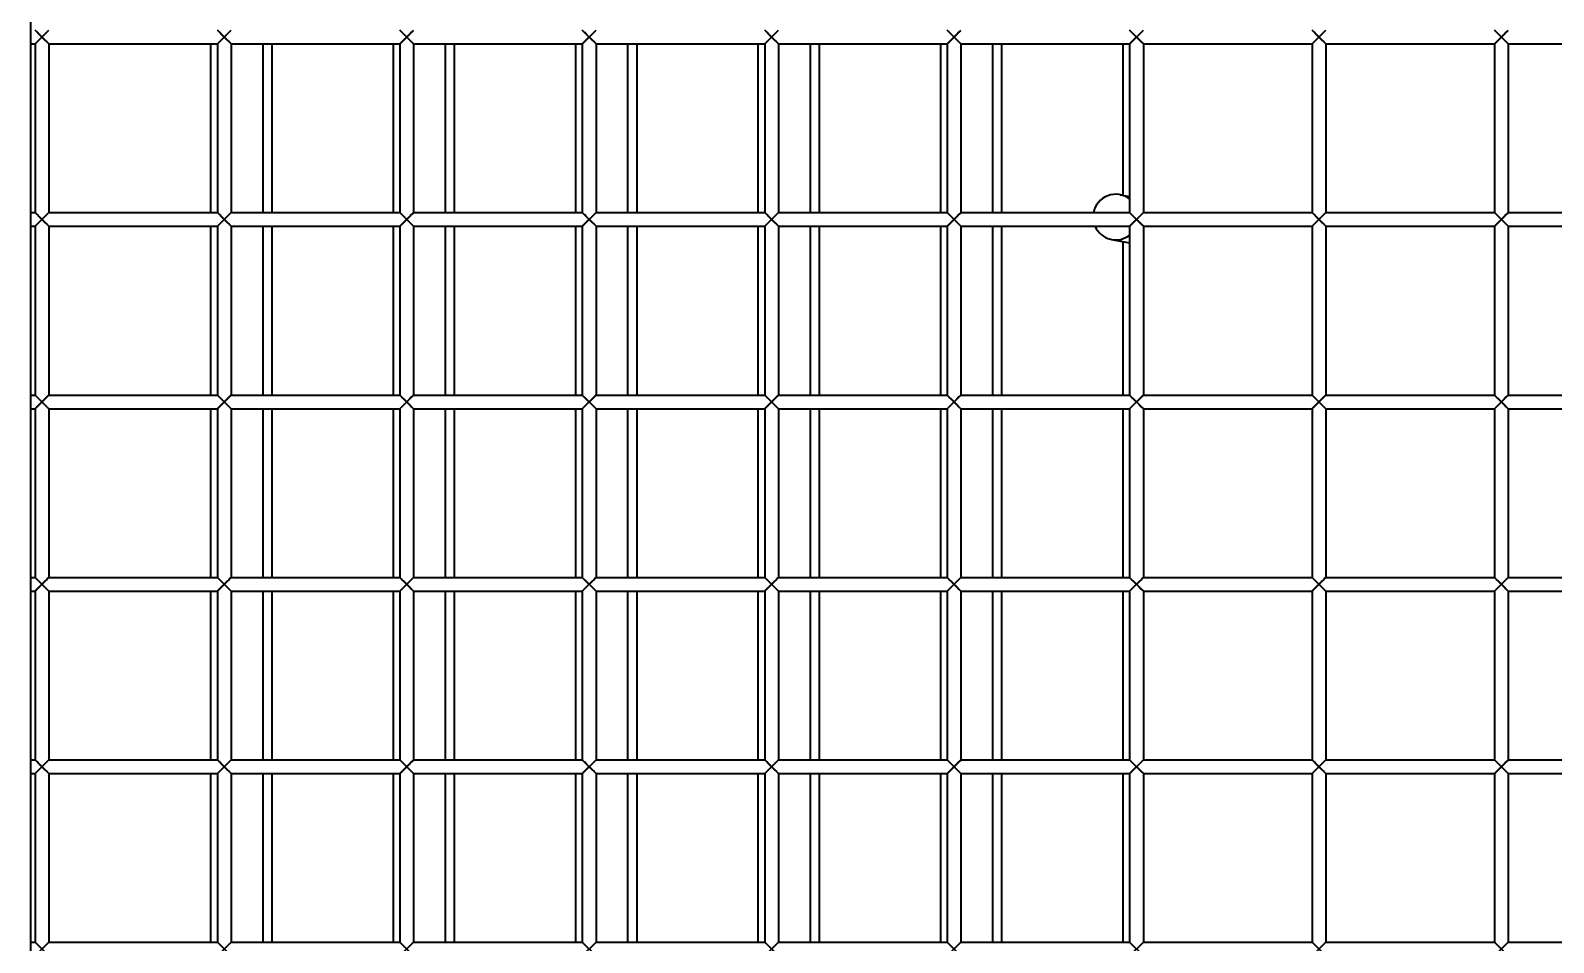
# Model space of a CAD drawing. Header units: millimetres. Extents: x 32496 to 166256, y 3504 to 23939.
# Drawn here: x 144020.2 to 144354.1, y 14027.8 to 14227.8 of the extents above; entities that cross this region are included whole.
import ezdxf

# ---------------------------------------------------------------- set-up
doc = ezdxf.new("R2010")
doc.units = ezdxf.units.MM
doc.layers.get('0').update_dxf_attribs({"lineweight": 35})

# ---------------------------------------------------------------- blocks, each defined once
blk = doc.blocks.new('8-1250')
at = {"linetype": 'Continuous'}
for p, q in [((-4576.13, -32408.79), (-4576.13, -33034.31)), ((-4575.13, -32681.79), (-4572.13, -32678.79)), ((-4572.13, -32681.79), (-4575.13, -32678.79)), ((-4535.13, -32681.79), (-4532.13, -32678.79)), ((-4532.13, -32681.79), (-4535.13, -32678.79)), ((-4495.13, -32681.79), (-4492.13, -32678.79)), ((-4492.13, -32681.79), (-4495.13, -32678.79)), ((-4455.13, -32681.79), (-4452.13, -32678.79)), ((-4452.13, -32681.79), (-4455.13, -32678.79)), ((-4415.13, -32681.79), (-4412.13, -32678.79)), ((-4412.13, -32681.79), (-4415.13, -32678.79)), ((-4375.13, -32681.79), (-4372.13, -32678.79)), ((-4372.13, -32681.79), (-4375.13, -32678.79)), ((-4335.13, -32681.79), (-4332.13, -32678.79)), ((-4332.13, -32681.79), (-4335.13, -32678.79)), ((-4295.13, -32681.79), (-4292.13, -32678.79)), ((-4292.13, -32681.79), (-4295.13, -32678.79)), ((-4255.13, -32681.79), (-4252.13, -32678.79)), ((-4252.13, -32681.79), (-4255.13, -32678.79)), ((-4576.13, -32681.79), (-4575.13, -32681.79)), ((-4575.13, -32681.79), (-4575.13, -32718.79)), ((-4575.01, -32681.67), (-4574.22, -32680.88)), ((-4574.22, -32680.88), (-4573.63, -32680.29)), ((-4572.13, -32681.79), (-4572.13, -32718.79)), ((-4572.13, -32681.79), (-4535.13, -32681.79)), ((-4536.63, -32681.79), (-4536.63, -32718.79)), ((-4535.13, -32681.79), (-4535.13, -32718.79)), ((-4535.01, -32681.67), (-4534.22, -32680.88)), ((-4534.22, -32680.88), (-4533.63, -32680.29)), ((-4532.13, -32681.79), (-4532.13, -32718.79)), ((-4532.13, -32681.79), (-4495.13, -32681.79)), ((-4525.13, -32718.79), (-4525.13, -32681.79)), ((-4523.13, -32718.79), (-4523.13, -32681.79)), ((-4496.63, -32681.79), (-4496.63, -32718.79)), ((-4495.13, -32681.79), (-4495.13, -32718.79)), ((-4495.01, -32681.67), (-4494.22, -32680.88)), ((-4494.22, -32680.88), (-4493.63, -32680.29)), ((-4492.13, -32681.79), (-4492.13, -32718.79)), ((-4492.13, -32681.79), (-4455.13, -32681.79)), ((-4485.13, -32718.79), (-4485.13, -32681.79)), ((-4483.13, -32718.79), (-4483.13, -32681.79)), ((-4456.63, -32681.79), (-4456.63, -32718.79)), ((-4455.13, -32681.79), (-4455.13, -32718.79)), ((-4455.01, -32681.67), (-4454.22, -32680.88)), ((-4454.22, -32680.88), (-4453.63, -32680.29)), ((-4452.13, -32681.79), (-4452.13, -32718.79)), ((-4452.13, -32681.79), (-4415.13, -32681.79)), ((-4445.13, -32718.79), (-4445.13, -32681.79)), ((-4443.13, -32718.79), (-4443.13, -32681.79)), ((-4416.63, -32681.79), (-4416.63, -32718.79)), ((-4415.13, -32681.79), (-4415.13, -32718.79)), ((-4415.01, -32681.67), (-4414.22, -32680.88)), ((-4414.22, -32680.88), (-4413.63, -32680.29)), ((-4412.13, -32681.79), (-4412.13, -32718.79)), ((-4412.13, -32681.79), (-4375.13, -32681.79)), ((-4405.13, -32718.79), (-4405.13, -32681.79)), ((-4403.13, -32718.79), (-4403.13, -32681.79)), ((-4376.63, -32681.79), (-4376.63, -32718.79)), ((-4375.13, -32681.79), (-4375.13, -32718.79)), ((-4375.01, -32681.67), (-4374.22, -32680.88)), ((-4374.22, -32680.88), (-4373.63, -32680.29)), ((-4372.13, -32681.79), (-4372.13, -32718.79)), ((-4372.13, -32681.79), (-4335.13, -32681.79)), ((-4365.13, -32718.79), (-4365.13, -32681.79)), ((-4363.13, -32718.79), (-4363.13, -32681.79)), ((-4336.63, -32681.79), (-4336.63, -32714.86)), ((-4335.13, -32681.79), (-4335.13, -32718.79)), ((-4335.01, -32681.67), (-4334.22, -32680.88)), ((-4334.22, -32680.88), (-4333.63, -32680.29)), ((-4332.13, -32681.79), (-4332.13, -32718.79)), ((-4332.13, -32681.79), (-4295.13, -32681.79)), ((-4295.13, -32681.79), (-4295.13, -32718.79)), ((-4295.01, -32681.67), (-4294.22, -32680.88)), ((-4294.22, -32680.88), (-4293.63, -32680.29)), ((-4292.13, -32681.79), (-4292.13, -32718.79)), ((-4292.13, -32681.79), (-4255.13, -32681.79)), ((-4255.13, -32681.79), (-4255.13, -32718.79)), ((-4255.01, -32681.67), (-4254.22, -32680.88)), ((-4254.22, -32680.88), (-4253.63, -32680.29)), ((-4252.13, -32681.79), (-4252.13, -32718.79)), ((-4252.13, -32681.79), (-4215.13, -32681.79)), ((-4337.21, -32714.86), (-4335.13, -32715.27)), ((-4576.13, -32718.79), (-4575.13, -32718.79)), ((-4575.13, -32721.79), (-4572.13, -32718.79)), ((-4572.13, -32721.79), (-4575.13, -32718.79)), ((-4572.13, -32718.79), (-4535.13, -32718.79)), ((-4535.13, -32721.79), (-4532.13, -32718.79)), ((-4532.13, -32721.79), (-4535.13, -32718.79)), ((-4532.13, -32718.79), (-4495.13, -32718.79)), ((-4495.13, -32721.79), (-4492.13, -32718.79)), ((-4492.13, -32721.79), (-4495.13, -32718.79)), ((-4492.13, -32718.79), (-4455.13, -32718.79)), ((-4455.13, -32721.79), (-4452.13, -32718.79)), ((-4452.13, -32721.79), (-4455.13, -32718.79)), ((-4452.13, -32718.79), (-4415.13, -32718.79)), ((-4415.13, -32721.79), (-4412.13, -32718.79)), ((-4412.13, -32721.79), (-4415.13, -32718.79)), ((-4412.13, -32718.79), (-4375.13, -32718.79)), ((-4375.13, -32721.79), (-4372.13, -32718.79)), ((-4372.13, -32721.79), (-4375.13, -32718.79)), ((-4372.13, -32718.79), (-4335.13, -32718.79)), ((-4335.13, -32721.79), (-4332.13, -32718.79)), ((-4332.13, -32721.79), (-4335.13, -32718.79)), ((-4332.13, -32718.79), (-4295.13, -32718.79)), ((-4295.13, -32721.79), (-4292.13, -32718.79)), ((-4292.13, -32721.79), (-4295.13, -32718.79)), ((-4292.13, -32718.79), (-4255.13, -32718.79)), ((-4255.13, -32721.79), (-4252.13, -32718.79)), ((-4252.13, -32721.79), (-4255.13, -32718.79)), ((-4252.13, -32718.79), (-4215.13, -32718.79)), ((-4576.13, -32721.79), (-4575.13, -32721.79)), ((-4575.13, -32721.79), (-4575.13, -32758.79)), ((-4575.01, -32721.67), (-4574.22, -32720.88)), ((-4574.22, -32720.88), (-4573.63, -32720.29)), ((-4572.13, -32721.79), (-4572.13, -32758.79)), ((-4572.13, -32721.79), (-4535.13, -32721.79)), ((-4536.63, -32721.79), (-4536.63, -32758.79)), ((-4535.13, -32721.79), (-4535.13, -32758.79)), ((-4535.01, -32721.67), (-4534.22, -32720.88)), ((-4534.22, -32720.88), (-4533.63, -32720.29)), ((-4532.13, -32721.79), (-4532.13, -32758.79)), ((-4532.13, -32721.79), (-4495.13, -32721.79)), ((-4525.13, -32758.79), (-4525.13, -32721.79)), ((-4523.13, -32758.79), (-4523.13, -32721.79)), ((-4496.63, -32721.79), (-4496.63, -32758.79)), ((-4495.13, -32721.79), (-4495.13, -32758.79)), ((-4495.01, -32721.67), (-4494.22, -32720.88)), ((-4494.22, -32720.88), (-4493.63, -32720.29)), ((-4492.13, -32721.79), (-4492.13, -32758.79)), ((-4492.13, -32721.79), (-4455.13, -32721.79)), ((-4485.13, -32758.79), (-4485.13, -32721.79)), ((-4483.13, -32758.79), (-4483.13, -32721.79)), ((-4456.63, -32721.79), (-4456.63, -32758.79)), ((-4455.13, -32721.79), (-4455.13, -32758.79)), ((-4455.01, -32721.67), (-4454.22, -32720.88)), ((-4454.22, -32720.88), (-4453.63, -32720.29)), ((-4452.13, -32721.79), (-4452.13, -32758.79)), ((-4452.13, -32721.79), (-4415.13, -32721.79)), ((-4445.13, -32758.79), (-4445.13, -32721.79)), ((-4443.13, -32758.79), (-4443.13, -32721.79)), ((-4416.63, -32721.79), (-4416.63, -32758.79)), ((-4415.13, -32721.79), (-4415.13, -32758.79)), ((-4415.01, -32721.67), (-4414.22, -32720.88)), ((-4414.22, -32720.88), (-4413.63, -32720.29)), ((-4412.13, -32721.79), (-4412.13, -32758.79)), ((-4412.13, -32721.79), (-4375.13, -32721.79)), ((-4405.13, -32758.79), (-4405.13, -32721.79)), ((-4403.13, -32758.79), (-4403.13, -32721.79)), ((-4376.63, -32721.79), (-4376.63, -32758.79)), ((-4375.13, -32721.79), (-4375.13, -32758.79)), ((-4375.01, -32721.67), (-4374.22, -32720.88)), ((-4374.22, -32720.88), (-4373.63, -32720.29)), ((-4372.13, -32721.79), (-4372.13, -32758.79)), ((-4372.13, -32721.79), (-4335.13, -32721.79)), ((-4365.13, -32758.79), (-4365.13, -32721.79)), ((-4363.13, -32758.79), (-4363.13, -32721.79)), ((-4335.13, -32721.79), (-4335.13, -32758.79)), ((-4335.01, -32721.67), (-4334.22, -32720.88)), ((-4334.22, -32720.88), (-4333.63, -32720.29)), ((-4332.13, -32721.79), (-4332.13, -32758.79)), ((-4332.13, -32721.79), (-4295.13, -32721.79)), ((-4295.13, -32721.79), (-4295.13, -32758.79)), ((-4295.01, -32721.67), (-4294.22, -32720.88)), ((-4294.22, -32720.88), (-4293.63, -32720.29)), ((-4292.13, -32721.79), (-4292.13, -32758.79)), ((-4292.13, -32721.79), (-4255.13, -32721.79)), ((-4255.13, -32721.79), (-4255.13, -32758.79)), ((-4255.01, -32721.67), (-4254.22, -32720.88)), ((-4254.22, -32720.88), (-4253.63, -32720.29)), ((-4252.13, -32721.79), (-4252.13, -32758.79)), ((-4252.13, -32721.79), (-4215.13, -32721.79)), ((-4339.12, -32724.68), (-4335.13, -32725.45)), ((-4336.63, -32725.16), (-4336.63, -32758.79)), ((-4576.13, -32758.79), (-4575.13, -32758.79)), ((-4575.13, -32761.79), (-4572.13, -32758.79)), ((-4572.13, -32761.79), (-4575.13, -32758.79)), ((-4572.13, -32758.79), (-4535.13, -32758.79)), ((-4535.13, -32761.79), (-4532.13, -32758.79)), ((-4532.13, -32761.79), (-4535.13, -32758.79)), ((-4532.13, -32758.79), (-4495.13, -32758.79)), ((-4495.13, -32761.79), (-4492.13, -32758.79)), ((-4492.13, -32761.79), (-4495.13, -32758.79)), ((-4492.13, -32758.79), (-4455.13, -32758.79)), ((-4455.13, -32761.79), (-4452.13, -32758.79)), ((-4452.13, -32761.79), (-4455.13, -32758.79)), ((-4452.13, -32758.79), (-4415.13, -32758.79)), ((-4415.13, -32761.79), (-4412.13, -32758.79)), ((-4412.13, -32761.79), (-4415.13, -32758.79)), ((-4412.13, -32758.79), (-4375.13, -32758.79)), ((-4375.13, -32761.79), (-4372.13, -32758.79)), ((-4372.13, -32761.79), (-4375.13, -32758.79)), ((-4372.13, -32758.79), (-4335.13, -32758.79)), ((-4335.13, -32761.79), (-4332.13, -32758.79)), ((-4332.13, -32761.79), (-4335.13, -32758.79)), ((-4332.13, -32758.79), (-4295.13, -32758.79)), ((-4295.13, -32761.79), (-4292.13, -32758.79)), ((-4292.13, -32761.79), (-4295.13, -32758.79)), ((-4292.13, -32758.79), (-4255.13, -32758.79)), ((-4255.13, -32761.79), (-4252.13, -32758.79)), ((-4252.13, -32761.79), (-4255.13, -32758.79)), ((-4252.13, -32758.79), (-4215.13, -32758.79)), ((-4576.13, -32761.79), (-4575.13, -32761.79)), ((-4575.13, -32761.79), (-4575.13, -32798.79)), ((-4575.01, -32761.67), (-4574.22, -32760.88)), ((-4574.22, -32760.88), (-4573.63, -32760.29)), ((-4572.13, -32761.79), (-4572.13, -32798.79)), ((-4572.13, -32761.79), (-4535.13, -32761.79)), ((-4536.63, -32761.79), (-4536.63, -32798.79)), ((-4535.13, -32761.79), (-4535.13, -32798.79)), ((-4535.01, -32761.67), (-4534.22, -32760.88)), ((-4534.22, -32760.88), (-4533.63, -32760.29)), ((-4532.13, -32761.79), (-4532.13, -32798.79)), ((-4532.13, -32761.79), (-4495.13, -32761.79)), ((-4525.13, -32798.79), (-4525.13, -32761.79)), ((-4523.13, -32798.79), (-4523.13, -32761.79)), ((-4496.63, -32761.79), (-4496.63, -32798.79)), ((-4495.13, -32761.79), (-4495.13, -32798.79)), ((-4495.01, -32761.67), (-4494.22, -32760.88)), ((-4494.22, -32760.88), (-4493.63, -32760.29)), ((-4492.13, -32761.79), (-4492.13, -32798.79)), ((-4492.13, -32761.79), (-4455.13, -32761.79)), ((-4485.13, -32798.79), (-4485.13, -32761.79)), ((-4483.13, -32798.79), (-4483.13, -32761.79)), ((-4456.63, -32761.79), (-4456.63, -32798.79)), ((-4455.13, -32761.79), (-4455.13, -32798.79)), ((-4455.01, -32761.67), (-4454.22, -32760.88)), ((-4454.22, -32760.88), (-4453.63, -32760.29)), ((-4452.13, -32761.79), (-4452.13, -32798.79)), ((-4452.13, -32761.79), (-4415.13, -32761.79)), ((-4445.13, -32798.79), (-4445.13, -32761.79)), ((-4443.13, -32798.79), (-4443.13, -32761.79)), ((-4416.63, -32761.79), (-4416.63, -32798.79)), ((-4415.13, -32761.79), (-4415.13, -32798.79)), ((-4415.01, -32761.67), (-4414.22, -32760.88)), ((-4414.22, -32760.88), (-4413.63, -32760.29)), ((-4412.13, -32761.79), (-4412.13, -32798.79)), ((-4412.13, -32761.79), (-4375.13, -32761.79)), ((-4405.13, -32798.79), (-4405.13, -32761.79)), ((-4403.13, -32798.79), (-4403.13, -32761.79)), ((-4376.63, -32761.79), (-4376.63, -32798.79)), ((-4375.13, -32761.79), (-4375.13, -32798.79)), ((-4375.01, -32761.67), (-4374.22, -32760.88)), ((-4374.22, -32760.88), (-4373.63, -32760.29)), ((-4372.13, -32761.79), (-4372.13, -32798.79)), ((-4372.13, -32761.79), (-4335.13, -32761.79)), ((-4365.13, -32798.79), (-4365.13, -32761.79)), ((-4363.13, -32798.79), (-4363.13, -32761.79)), ((-4336.63, -32761.79), (-4336.63, -32798.79)), ((-4335.13, -32761.79), (-4335.13, -32798.79)), ((-4335.01, -32761.67), (-4334.22, -32760.88)), ((-4334.22, -32760.88), (-4333.63, -32760.29)), ((-4332.13, -32761.79), (-4332.13, -32798.79)), ((-4332.13, -32761.79), (-4295.13, -32761.79)), ((-4295.13, -32761.79), (-4295.13, -32798.79)), ((-4295.01, -32761.67), (-4294.22, -32760.88)), ((-4294.22, -32760.88), (-4293.63, -32760.29)), ((-4292.13, -32761.79), (-4292.13, -32798.79)), ((-4292.13, -32761.79), (-4255.13, -32761.79)), ((-4255.13, -32761.79), (-4255.13, -32798.79)), ((-4255.01, -32761.67), (-4254.22, -32760.88)), ((-4254.22, -32760.88), (-4253.63, -32760.29)), ((-4252.13, -32761.79), (-4252.13, -32798.79)), ((-4252.13, -32761.79), (-4215.13, -32761.79)), ((-4576.13, -32798.79), (-4575.13, -32798.79)), ((-4575.13, -32801.79), (-4572.13, -32798.79)), ((-4572.13, -32801.79), (-4575.13, -32798.79)), ((-4572.13, -32798.79), (-4535.13, -32798.79)), ((-4535.13, -32801.79), (-4532.13, -32798.79)), ((-4532.13, -32801.79), (-4535.13, -32798.79)), ((-4532.13, -32798.79), (-4495.13, -32798.79)), ((-4495.13, -32801.79), (-4492.13, -32798.79)), ((-4492.13, -32801.79), (-4495.13, -32798.79)), ((-4492.13, -32798.79), (-4455.13, -32798.79)), ((-4455.13, -32801.79), (-4452.13, -32798.79)), ((-4452.13, -32801.79), (-4455.13, -32798.79)), ((-4452.13, -32798.79), (-4415.13, -32798.79)), ((-4415.13, -32801.79), (-4412.13, -32798.79)), ((-4412.13, -32801.79), (-4415.13, -32798.79)), ((-4412.13, -32798.79), (-4375.13, -32798.79)), ((-4375.13, -32801.79), (-4372.13, -32798.79)), ((-4372.13, -32801.79), (-4375.13, -32798.79)), ((-4372.13, -32798.79), (-4335.13, -32798.79)), ((-4335.13, -32801.79), (-4332.13, -32798.79)), ((-4332.13, -32801.79), (-4335.13, -32798.79)), ((-4332.13, -32798.79), (-4295.13, -32798.79)), ((-4295.13, -32801.79), (-4292.13, -32798.79)), ((-4292.13, -32801.79), (-4295.13, -32798.79)), ((-4292.13, -32798.79), (-4255.13, -32798.79)), ((-4255.13, -32801.79), (-4252.13, -32798.79)), ((-4252.13, -32801.79), (-4255.13, -32798.79)), ((-4252.13, -32798.79), (-4215.13, -32798.79)), ((-4576.13, -32801.79), (-4575.13, -32801.79)), ((-4575.13, -32801.79), (-4575.13, -32838.79)), ((-4575.01, -32801.67), (-4574.22, -32800.88)), ((-4574.22, -32800.88), (-4573.63, -32800.29)), ((-4572.13, -32801.79), (-4572.13, -32838.79)), ((-4572.13, -32801.79), (-4535.13, -32801.79)), ((-4536.63, -32801.79), (-4536.63, -32838.79)), ((-4535.13, -32801.79), (-4535.13, -32838.79)), ((-4535.01, -32801.67), (-4534.22, -32800.88)), ((-4534.22, -32800.88), (-4533.63, -32800.29)), ((-4532.13, -32801.79), (-4532.13, -32838.79)), ((-4532.13, -32801.79), (-4495.13, -32801.79)), ((-4525.13, -32838.79), (-4525.13, -32801.79)), ((-4523.13, -32838.79), (-4523.13, -32801.79)), ((-4496.63, -32801.79), (-4496.63, -32838.79)), ((-4495.13, -32801.79), (-4495.13, -32838.79)), ((-4495.01, -32801.67), (-4494.22, -32800.88)), ((-4494.22, -32800.88), (-4493.63, -32800.29)), ((-4492.13, -32801.79), (-4492.13, -32838.79)), ((-4492.13, -32801.79), (-4455.13, -32801.79)), ((-4485.13, -32838.79), (-4485.13, -32801.79)), ((-4483.13, -32838.79), (-4483.13, -32801.79)), ((-4456.63, -32801.79), (-4456.63, -32838.79)), ((-4455.13, -32801.79), (-4455.13, -32838.79)), ((-4455.01, -32801.67), (-4454.22, -32800.88)), ((-4454.22, -32800.88), (-4453.63, -32800.29)), ((-4452.13, -32801.79), (-4452.13, -32838.79)), ((-4452.13, -32801.79), (-4415.13, -32801.79)), ((-4445.13, -32838.79), (-4445.13, -32801.79)), ((-4443.13, -32838.79), (-4443.13, -32801.79)), ((-4416.63, -32801.79), (-4416.63, -32838.79)), ((-4415.13, -32801.79), (-4415.13, -32838.79)), ((-4415.01, -32801.67), (-4414.22, -32800.88)), ((-4414.22, -32800.88), (-4413.63, -32800.29)), ((-4412.13, -32801.79), (-4412.13, -32838.79)), ((-4412.13, -32801.79), (-4375.13, -32801.79)), ((-4405.13, -32838.79), (-4405.13, -32801.79)), ((-4403.13, -32838.79), (-4403.13, -32801.79)), ((-4376.63, -32801.79), (-4376.63, -32838.79)), ((-4375.13, -32801.79), (-4375.13, -32838.79)), ((-4375.01, -32801.67), (-4374.22, -32800.88)), ((-4374.22, -32800.88), (-4373.63, -32800.29)), ((-4372.13, -32801.79), (-4372.13, -32838.79)), ((-4372.13, -32801.79), (-4335.13, -32801.79)), ((-4365.13, -32838.79), (-4365.13, -32801.79)), ((-4363.13, -32838.79), (-4363.13, -32801.79)), ((-4336.63, -32801.79), (-4336.63, -32838.79)), ((-4335.13, -32801.79), (-4335.13, -32838.79)), ((-4335.01, -32801.67), (-4334.22, -32800.88)), ((-4334.22, -32800.88), (-4333.63, -32800.29)), ((-4332.13, -32801.79), (-4332.13, -32838.79)), ((-4332.13, -32801.79), (-4295.13, -32801.79)), ((-4295.13, -32801.79), (-4295.13, -32838.79)), ((-4295.01, -32801.67), (-4294.22, -32800.88)), ((-4294.22, -32800.88), (-4293.63, -32800.29)), ((-4292.13, -32801.79), (-4292.13, -32838.79)), ((-4292.13, -32801.79), (-4255.13, -32801.79)), ((-4255.13, -32801.79), (-4255.13, -32838.79)), ((-4255.01, -32801.67), (-4254.22, -32800.88)), ((-4254.22, -32800.88), (-4253.63, -32800.29)), ((-4252.13, -32801.79), (-4252.13, -32838.79)), ((-4252.13, -32801.79), (-4215.13, -32801.79)), ((-4576.13, -32838.79), (-4575.13, -32838.79)), ((-4575.13, -32841.79), (-4572.13, -32838.79)), ((-4572.13, -32841.79), (-4575.13, -32838.79)), ((-4572.13, -32838.79), (-4535.13, -32838.79)), ((-4535.13, -32841.79), (-4532.13, -32838.79)), ((-4532.13, -32841.79), (-4535.13, -32838.79)), ((-4532.13, -32838.79), (-4495.13, -32838.79)), ((-4495.13, -32841.79), (-4492.13, -32838.79)), ((-4492.13, -32841.79), (-4495.13, -32838.79)), ((-4492.13, -32838.79), (-4455.13, -32838.79)), ((-4455.13, -32841.79), (-4452.13, -32838.79)), ((-4452.13, -32841.79), (-4455.13, -32838.79)), ((-4452.13, -32838.79), (-4415.13, -32838.79)), ((-4415.13, -32841.79), (-4412.13, -32838.79)), ((-4412.13, -32841.79), (-4415.13, -32838.79)), ((-4412.13, -32838.79), (-4375.13, -32838.79)), ((-4375.13, -32841.79), (-4372.13, -32838.79)), ((-4372.13, -32841.79), (-4375.13, -32838.79)), ((-4372.13, -32838.79), (-4335.13, -32838.79)), ((-4335.13, -32841.79), (-4332.13, -32838.79)), ((-4332.13, -32841.79), (-4335.13, -32838.79)), ((-4332.13, -32838.79), (-4295.13, -32838.79)), ((-4295.13, -32841.79), (-4292.13, -32838.79)), ((-4292.13, -32841.79), (-4295.13, -32838.79)), ((-4292.13, -32838.79), (-4255.13, -32838.79)), ((-4255.13, -32841.79), (-4252.13, -32838.79)), ((-4252.13, -32841.79), (-4255.13, -32838.79)), ((-4252.13, -32838.79), (-4215.13, -32838.79)), ((-4576.13, -32841.79), (-4575.13, -32841.79)), ((-4575.13, -32841.79), (-4575.13, -32878.79)), ((-4575.01, -32841.67), (-4574.22, -32840.88)), ((-4574.22, -32840.88), (-4573.63, -32840.29)), ((-4572.13, -32841.79), (-4572.13, -32878.79)), ((-4572.13, -32841.79), (-4535.13, -32841.79)), ((-4536.63, -32841.79), (-4536.63, -32878.79)), ((-4535.13, -32841.79), (-4535.13, -32878.79)), ((-4535.01, -32841.67), (-4534.22, -32840.88)), ((-4534.22, -32840.88), (-4533.63, -32840.29)), ((-4532.13, -32841.79), (-4532.13, -32878.79)), ((-4532.13, -32841.79), (-4495.13, -32841.79)), ((-4525.13, -32878.79), (-4525.13, -32841.79)), ((-4523.13, -32878.79), (-4523.13, -32841.79)), ((-4496.63, -32841.79), (-4496.63, -32878.79)), ((-4495.13, -32841.79), (-4495.13, -32878.79)), ((-4495.01, -32841.67), (-4494.22, -32840.88)), ((-4494.22, -32840.88), (-4493.63, -32840.29)), ((-4492.13, -32841.79), (-4492.13, -32878.79)), ((-4492.13, -32841.79), (-4455.13, -32841.79)), ((-4485.13, -32878.79), (-4485.13, -32841.79)), ((-4483.13, -32878.79), (-4483.13, -32841.79)), ((-4456.63, -32841.79), (-4456.63, -32878.79)), ((-4455.13, -32841.79), (-4455.13, -32878.79)), ((-4455.01, -32841.67), (-4454.22, -32840.88)), ((-4454.22, -32840.88), (-4453.63, -32840.29)), ((-4452.13, -32841.79), (-4452.13, -32878.79)), ((-4452.13, -32841.79), (-4415.13, -32841.79)), ((-4445.13, -32878.79), (-4445.13, -32841.79)), ((-4443.13, -32878.79), (-4443.13, -32841.79)), ((-4416.63, -32841.79), (-4416.63, -32878.79)), ((-4415.13, -32841.79), (-4415.13, -32878.79)), ((-4415.01, -32841.67), (-4414.22, -32840.88)), ((-4414.22, -32840.88), (-4413.63, -32840.29)), ((-4412.13, -32841.79), (-4412.13, -32878.79)), ((-4412.13, -32841.79), (-4375.13, -32841.79)), ((-4405.13, -32878.79), (-4405.13, -32841.79)), ((-4403.13, -32878.79), (-4403.13, -32841.79)), ((-4376.63, -32841.79), (-4376.63, -32878.79)), ((-4375.13, -32841.79), (-4375.13, -32878.79)), ((-4375.01, -32841.67), (-4374.22, -32840.88)), ((-4374.22, -32840.88), (-4373.63, -32840.29)), ((-4372.13, -32841.79), (-4372.13, -32878.79)), ((-4372.13, -32841.79), (-4335.13, -32841.79)), ((-4365.13, -32878.79), (-4365.13, -32841.79)), ((-4363.13, -32878.79), (-4363.13, -32841.79)), ((-4336.63, -32841.79), (-4336.63, -32878.79)), ((-4335.13, -32841.79), (-4335.13, -32878.79)), ((-4335.01, -32841.67), (-4334.22, -32840.88)), ((-4334.22, -32840.88), (-4333.63, -32840.29)), ((-4332.13, -32841.79), (-4332.13, -32878.79)), ((-4332.13, -32841.79), (-4295.13, -32841.79)), ((-4295.13, -32841.79), (-4295.13, -32878.79)), ((-4295.01, -32841.67), (-4294.22, -32840.88)), ((-4294.22, -32840.88), (-4293.63, -32840.29)), ((-4292.13, -32841.79), (-4292.13, -32878.79)), ((-4292.13, -32841.79), (-4255.13, -32841.79)), ((-4255.13, -32841.79), (-4255.13, -32878.79)), ((-4255.01, -32841.67), (-4254.22, -32840.88)), ((-4254.22, -32840.88), (-4253.63, -32840.29)), ((-4252.13, -32841.79), (-4252.13, -32878.79)), ((-4252.13, -32841.79), (-4215.13, -32841.79)), ((-4576.13, -32878.79), (-4575.13, -32878.79)), ((-4575.13, -32881.79), (-4572.13, -32878.79)), ((-4572.13, -32881.79), (-4575.13, -32878.79)), ((-4572.13, -32878.79), (-4535.13, -32878.79)), ((-4535.13, -32881.79), (-4532.13, -32878.79)), ((-4532.13, -32881.79), (-4535.13, -32878.79)), ((-4532.13, -32878.79), (-4495.13, -32878.79)), ((-4495.13, -32881.79), (-4492.13, -32878.79)), ((-4492.13, -32881.79), (-4495.13, -32878.79)), ((-4492.13, -32878.79), (-4455.13, -32878.79)), ((-4455.13, -32881.79), (-4452.13, -32878.79)), ((-4452.13, -32881.79), (-4455.13, -32878.79)), ((-4452.13, -32878.79), (-4415.13, -32878.79)), ((-4415.13, -32881.79), (-4412.13, -32878.79)), ((-4412.13, -32881.79), (-4415.13, -32878.79)), ((-4412.13, -32878.79), (-4375.13, -32878.79)), ((-4375.13, -32881.79), (-4372.13, -32878.79)), ((-4372.13, -32881.79), (-4375.13, -32878.79)), ((-4372.13, -32878.79), (-4335.13, -32878.79)), ((-4335.13, -32881.79), (-4332.13, -32878.79)), ((-4332.13, -32881.79), (-4335.13, -32878.79)), ((-4332.13, -32878.79), (-4295.13, -32878.79)), ((-4295.13, -32881.79), (-4292.13, -32878.79)), ((-4292.13, -32881.79), (-4295.13, -32878.79)), ((-4292.13, -32878.79), (-4255.13, -32878.79)), ((-4255.13, -32881.79), (-4252.13, -32878.79)), ((-4252.13, -32881.79), (-4255.13, -32878.79)), ((-4252.13, -32878.79), (-4215.13, -32878.79))]:
    blk.add_line(p, q, dxfattribs=at)
for points in [[(-4573.63, -32680.29), (-4574.21, -32679.7), (-4574.69, -32679.23)], [(-4572.24, -32678.9), (-4572.56, -32679.22), (-4573.05, -32679.71), (-4573.63, -32680.29)], [(-4573.63, -32680.29), (-4573.04, -32680.88), (-4572.57, -32681.35), (-4572.13, -32681.79)], [(-4533.63, -32680.29), (-4534.21, -32679.7), (-4534.69, -32679.23)], [(-4532.24, -32678.9), (-4532.56, -32679.22), (-4533.05, -32679.71), (-4533.63, -32680.29)], [(-4533.63, -32680.29), (-4533.04, -32680.88), (-4532.57, -32681.35), (-4532.13, -32681.79)], [(-4493.63, -32680.29), (-4494.21, -32679.7), (-4494.69, -32679.23)], [(-4492.24, -32678.9), (-4492.56, -32679.22), (-4493.05, -32679.71), (-4493.63, -32680.29)], [(-4493.63, -32680.29), (-4493.04, -32680.88), (-4492.57, -32681.35), (-4492.13, -32681.79)], [(-4453.63, -32680.29), (-4454.21, -32679.7), (-4454.69, -32679.23)], [(-4452.24, -32678.9), (-4452.56, -32679.22), (-4453.05, -32679.71), (-4453.63, -32680.29)], [(-4453.63, -32680.29), (-4453.04, -32680.88), (-4452.57, -32681.35), (-4452.13, -32681.79)], [(-4413.63, -32680.29), (-4414.21, -32679.7), (-4414.69, -32679.23)], [(-4412.24, -32678.9), (-4412.56, -32679.22), (-4413.05, -32679.71), (-4413.63, -32680.29)], [(-4413.63, -32680.29), (-4413.04, -32680.88), (-4412.57, -32681.35), (-4412.13, -32681.79)], [(-4373.63, -32680.29), (-4374.21, -32679.7), (-4374.69, -32679.23)], [(-4372.24, -32678.9), (-4372.56, -32679.22), (-4373.05, -32679.71), (-4373.63, -32680.29)], [(-4373.63, -32680.29), (-4373.04, -32680.88), (-4372.57, -32681.35), (-4372.13, -32681.79)], [(-4333.63, -32680.29), (-4334.21, -32679.7), (-4334.69, -32679.23)], [(-4332.24, -32678.9), (-4332.56, -32679.22), (-4333.05, -32679.71), (-4333.63, -32680.29)], [(-4333.63, -32680.29), (-4333.04, -32680.88), (-4332.57, -32681.35), (-4332.13, -32681.79)], [(-4293.63, -32680.29), (-4294.21, -32679.7), (-4294.69, -32679.23)], [(-4292.24, -32678.9), (-4292.56, -32679.22), (-4293.05, -32679.71), (-4293.63, -32680.29)], [(-4293.63, -32680.29), (-4293.04, -32680.88), (-4292.57, -32681.35), (-4292.13, -32681.79)], [(-4253.63, -32680.29), (-4254.21, -32679.7), (-4254.69, -32679.23)], [(-4252.24, -32678.9), (-4252.56, -32679.22), (-4253.05, -32679.71), (-4253.63, -32680.29)], [(-4253.63, -32680.29), (-4253.04, -32680.88), (-4252.57, -32681.35), (-4252.13, -32681.79)], [(-4572.24, -32718.9), (-4572.56, -32719.22), (-4573.05, -32719.71), (-4573.63, -32720.29)], [(-4532.24, -32718.9), (-4532.56, -32719.22), (-4533.05, -32719.71), (-4533.63, -32720.29)], [(-4492.24, -32718.9), (-4492.56, -32719.22), (-4493.05, -32719.71), (-4493.63, -32720.29)], [(-4452.24, -32718.9), (-4452.56, -32719.22), (-4453.05, -32719.71), (-4453.63, -32720.29)], [(-4412.24, -32718.9), (-4412.56, -32719.22), (-4413.05, -32719.71), (-4413.63, -32720.29)], [(-4372.24, -32718.9), (-4372.56, -32719.22), (-4373.05, -32719.71), (-4373.63, -32720.29)], [(-4332.24, -32718.9), (-4332.56, -32719.22), (-4333.05, -32719.71), (-4333.63, -32720.29)], [(-4292.24, -32718.9), (-4292.56, -32719.22), (-4293.05, -32719.71), (-4293.63, -32720.29)], [(-4252.24, -32718.9), (-4252.56, -32719.22), (-4253.05, -32719.71), (-4253.63, -32720.29)], [(-4573.63, -32720.29), (-4574.21, -32719.7), (-4574.69, -32719.23)], [(-4573.63, -32720.29), (-4573.04, -32720.88), (-4572.57, -32721.35), (-4572.13, -32721.79)], [(-4533.63, -32720.29), (-4534.21, -32719.7), (-4534.69, -32719.23)], [(-4533.63, -32720.29), (-4533.04, -32720.88), (-4532.57, -32721.35), (-4532.13, -32721.79)], [(-4493.63, -32720.29), (-4494.21, -32719.7), (-4494.69, -32719.23)], [(-4493.63, -32720.29), (-4493.04, -32720.88), (-4492.57, -32721.35), (-4492.13, -32721.79)], [(-4453.63, -32720.29), (-4454.21, -32719.7), (-4454.69, -32719.23)], [(-4453.63, -32720.29), (-4453.04, -32720.88), (-4452.57, -32721.35), (-4452.13, -32721.79)], [(-4413.63, -32720.29), (-4414.21, -32719.7), (-4414.69, -32719.23)], [(-4413.63, -32720.29), (-4413.04, -32720.88), (-4412.57, -32721.35), (-4412.13, -32721.79)], [(-4373.63, -32720.29), (-4374.21, -32719.7), (-4374.69, -32719.23)], [(-4373.63, -32720.29), (-4373.04, -32720.88), (-4372.57, -32721.35), (-4372.13, -32721.79)], [(-4333.63, -32720.29), (-4334.21, -32719.7), (-4334.69, -32719.23)], [(-4333.63, -32720.29), (-4333.04, -32720.88), (-4332.57, -32721.35), (-4332.13, -32721.79)], [(-4293.63, -32720.29), (-4294.21, -32719.7), (-4294.69, -32719.23)], [(-4293.63, -32720.29), (-4293.04, -32720.88), (-4292.57, -32721.35), (-4292.13, -32721.79)], [(-4253.63, -32720.29), (-4254.21, -32719.7), (-4254.69, -32719.23)], [(-4253.63, -32720.29), (-4253.04, -32720.88), (-4252.57, -32721.35), (-4252.13, -32721.79)], [(-4572.24, -32758.9), (-4572.56, -32759.22), (-4573.05, -32759.71), (-4573.63, -32760.29)], [(-4532.24, -32758.9), (-4532.56, -32759.22), (-4533.05, -32759.71), (-4533.63, -32760.29)], [(-4492.24, -32758.9), (-4492.56, -32759.22), (-4493.05, -32759.71), (-4493.63, -32760.29)], [(-4452.24, -32758.9), (-4452.56, -32759.22), (-4453.05, -32759.71), (-4453.63, -32760.29)], [(-4412.24, -32758.9), (-4412.56, -32759.22), (-4413.05, -32759.71), (-4413.63, -32760.29)], [(-4372.24, -32758.9), (-4372.56, -32759.22), (-4373.05, -32759.71), (-4373.63, -32760.29)], [(-4332.24, -32758.9), (-4332.56, -32759.22), (-4333.05, -32759.71), (-4333.63, -32760.29)], [(-4292.24, -32758.9), (-4292.56, -32759.22), (-4293.05, -32759.71), (-4293.63, -32760.29)], [(-4252.24, -32758.9), (-4252.56, -32759.22), (-4253.05, -32759.71), (-4253.63, -32760.29)], [(-4573.63, -32760.29), (-4574.21, -32759.7), (-4574.69, -32759.23)], [(-4573.63, -32760.29), (-4573.04, -32760.88), (-4572.57, -32761.35), (-4572.13, -32761.79)], [(-4533.63, -32760.29), (-4534.21, -32759.7), (-4534.69, -32759.23)], [(-4533.63, -32760.29), (-4533.04, -32760.88), (-4532.57, -32761.35), (-4532.13, -32761.79)], [(-4493.63, -32760.29), (-4494.21, -32759.7), (-4494.69, -32759.23)], [(-4493.63, -32760.29), (-4493.04, -32760.88), (-4492.57, -32761.35), (-4492.13, -32761.79)], [(-4453.63, -32760.29), (-4454.21, -32759.7), (-4454.69, -32759.23)], [(-4453.63, -32760.29), (-4453.04, -32760.88), (-4452.57, -32761.35), (-4452.13, -32761.79)], [(-4413.63, -32760.29), (-4414.21, -32759.7), (-4414.69, -32759.23)], [(-4413.63, -32760.29), (-4413.04, -32760.88), (-4412.57, -32761.35), (-4412.13, -32761.79)], [(-4373.63, -32760.29), (-4374.21, -32759.7), (-4374.69, -32759.23)], [(-4373.63, -32760.29), (-4373.04, -32760.88), (-4372.57, -32761.35), (-4372.13, -32761.79)], [(-4333.63, -32760.29), (-4334.21, -32759.7), (-4334.69, -32759.23)], [(-4333.63, -32760.29), (-4333.04, -32760.88), (-4332.57, -32761.35), (-4332.13, -32761.79)], [(-4293.63, -32760.29), (-4294.21, -32759.7), (-4294.69, -32759.23)], [(-4293.63, -32760.29), (-4293.04, -32760.88), (-4292.57, -32761.35), (-4292.13, -32761.79)], [(-4253.63, -32760.29), (-4254.21, -32759.7), (-4254.69, -32759.23)], [(-4253.63, -32760.29), (-4253.04, -32760.88), (-4252.57, -32761.35), (-4252.13, -32761.79)], [(-4572.24, -32798.9), (-4572.56, -32799.22), (-4573.05, -32799.71), (-4573.63, -32800.29)], [(-4532.24, -32798.9), (-4532.56, -32799.22), (-4533.05, -32799.71), (-4533.63, -32800.29)], [(-4492.24, -32798.9), (-4492.56, -32799.22), (-4493.05, -32799.71), (-4493.63, -32800.29)], [(-4452.24, -32798.9), (-4452.56, -32799.22), (-4453.05, -32799.71), (-4453.63, -32800.29)], [(-4412.24, -32798.9), (-4412.56, -32799.22), (-4413.05, -32799.71), (-4413.63, -32800.29)], [(-4372.24, -32798.9), (-4372.56, -32799.22), (-4373.05, -32799.71), (-4373.63, -32800.29)], [(-4332.24, -32798.9), (-4332.56, -32799.22), (-4333.05, -32799.71), (-4333.63, -32800.29)], [(-4292.24, -32798.9), (-4292.56, -32799.22), (-4293.05, -32799.71), (-4293.63, -32800.29)], [(-4252.24, -32798.9), (-4252.56, -32799.22), (-4253.05, -32799.71), (-4253.63, -32800.29)], [(-4573.63, -32800.29), (-4574.21, -32799.7), (-4574.69, -32799.23)], [(-4573.63, -32800.29), (-4573.04, -32800.88), (-4572.57, -32801.35), (-4572.13, -32801.79)], [(-4533.63, -32800.29), (-4534.21, -32799.7), (-4534.69, -32799.23)], [(-4533.63, -32800.29), (-4533.04, -32800.88), (-4532.57, -32801.35), (-4532.13, -32801.79)], [(-4493.63, -32800.29), (-4494.21, -32799.7), (-4494.69, -32799.23)], [(-4493.63, -32800.29), (-4493.04, -32800.88), (-4492.57, -32801.35), (-4492.13, -32801.79)], [(-4453.63, -32800.29), (-4454.21, -32799.7), (-4454.69, -32799.23)], [(-4453.63, -32800.29), (-4453.04, -32800.88), (-4452.57, -32801.35), (-4452.13, -32801.79)], [(-4413.63, -32800.29), (-4414.21, -32799.7), (-4414.69, -32799.23)], [(-4413.63, -32800.29), (-4413.04, -32800.88), (-4412.57, -32801.35), (-4412.13, -32801.79)], [(-4373.63, -32800.29), (-4374.21, -32799.7), (-4374.69, -32799.23)], [(-4373.63, -32800.29), (-4373.04, -32800.88), (-4372.57, -32801.35), (-4372.13, -32801.79)], [(-4333.63, -32800.29), (-4334.21, -32799.7), (-4334.69, -32799.23)], [(-4333.63, -32800.29), (-4333.04, -32800.88), (-4332.57, -32801.35), (-4332.13, -32801.79)], [(-4293.63, -32800.29), (-4294.21, -32799.7), (-4294.69, -32799.23)], [(-4293.63, -32800.29), (-4293.04, -32800.88), (-4292.57, -32801.35), (-4292.13, -32801.79)], [(-4253.63, -32800.29), (-4254.21, -32799.7), (-4254.69, -32799.23)], [(-4253.63, -32800.29), (-4253.04, -32800.88), (-4252.57, -32801.35), (-4252.13, -32801.79)], [(-4572.24, -32838.9), (-4572.56, -32839.22), (-4573.05, -32839.71), (-4573.63, -32840.29)], [(-4532.24, -32838.9), (-4532.56, -32839.22), (-4533.05, -32839.71), (-4533.63, -32840.29)], [(-4492.24, -32838.9), (-4492.56, -32839.22), (-4493.05, -32839.71), (-4493.63, -32840.29)], [(-4452.24, -32838.9), (-4452.56, -32839.22), (-4453.05, -32839.71), (-4453.63, -32840.29)], [(-4412.24, -32838.9), (-4412.56, -32839.22), (-4413.05, -32839.71), (-4413.63, -32840.29)], [(-4372.24, -32838.9), (-4372.56, -32839.22), (-4373.05, -32839.71), (-4373.63, -32840.29)], [(-4332.24, -32838.9), (-4332.56, -32839.22), (-4333.05, -32839.71), (-4333.63, -32840.29)], [(-4292.24, -32838.9), (-4292.56, -32839.22), (-4293.05, -32839.71), (-4293.63, -32840.29)], [(-4252.24, -32838.9), (-4252.56, -32839.22), (-4253.05, -32839.71), (-4253.63, -32840.29)], [(-4573.63, -32840.29), (-4574.21, -32839.7), (-4574.69, -32839.23)], [(-4573.63, -32840.29), (-4573.04, -32840.88), (-4572.57, -32841.35), (-4572.13, -32841.79)], [(-4533.63, -32840.29), (-4534.21, -32839.7), (-4534.69, -32839.23)], [(-4533.63, -32840.29), (-4533.04, -32840.88), (-4532.57, -32841.35), (-4532.13, -32841.79)], [(-4493.63, -32840.29), (-4494.21, -32839.7), (-4494.69, -32839.23)], [(-4493.63, -32840.29), (-4493.04, -32840.88), (-4492.57, -32841.35), (-4492.13, -32841.79)], [(-4453.63, -32840.29), (-4454.21, -32839.7), (-4454.69, -32839.23)], [(-4453.63, -32840.29), (-4453.04, -32840.88), (-4452.57, -32841.35), (-4452.13, -32841.79)], [(-4413.63, -32840.29), (-4414.21, -32839.7), (-4414.69, -32839.23)], [(-4413.63, -32840.29), (-4413.04, -32840.88), (-4412.57, -32841.35), (-4412.13, -32841.79)], [(-4373.63, -32840.29), (-4374.21, -32839.7), (-4374.69, -32839.23)], [(-4373.63, -32840.29), (-4373.04, -32840.88), (-4372.57, -32841.35), (-4372.13, -32841.79)], [(-4333.63, -32840.29), (-4334.21, -32839.7), (-4334.69, -32839.23)], [(-4333.63, -32840.29), (-4333.04, -32840.88), (-4332.57, -32841.35), (-4332.13, -32841.79)], [(-4293.63, -32840.29), (-4294.21, -32839.7), (-4294.69, -32839.23)], [(-4293.63, -32840.29), (-4293.04, -32840.88), (-4292.57, -32841.35), (-4292.13, -32841.79)], [(-4253.63, -32840.29), (-4254.21, -32839.7), (-4254.69, -32839.23)], [(-4253.63, -32840.29), (-4253.04, -32840.88), (-4252.57, -32841.35), (-4252.13, -32841.79)]]:
    blk.add_lwpolyline(points, dxfattribs=at)
for start, end in [(52.0568, 169), (204.3171, 308.7674)]:
    blk.add_arc((-4338.17, -32719.77), 5, start, end, dxfattribs=at)

msp = doc.modelspace()

# ---------------------------------------------------------------- block references
at = {"color": 6}
msp.add_blockref('8-1250', (148596.331, 46906.597), dxfattribs=at)

doc.saveas('drawing.dxf')
